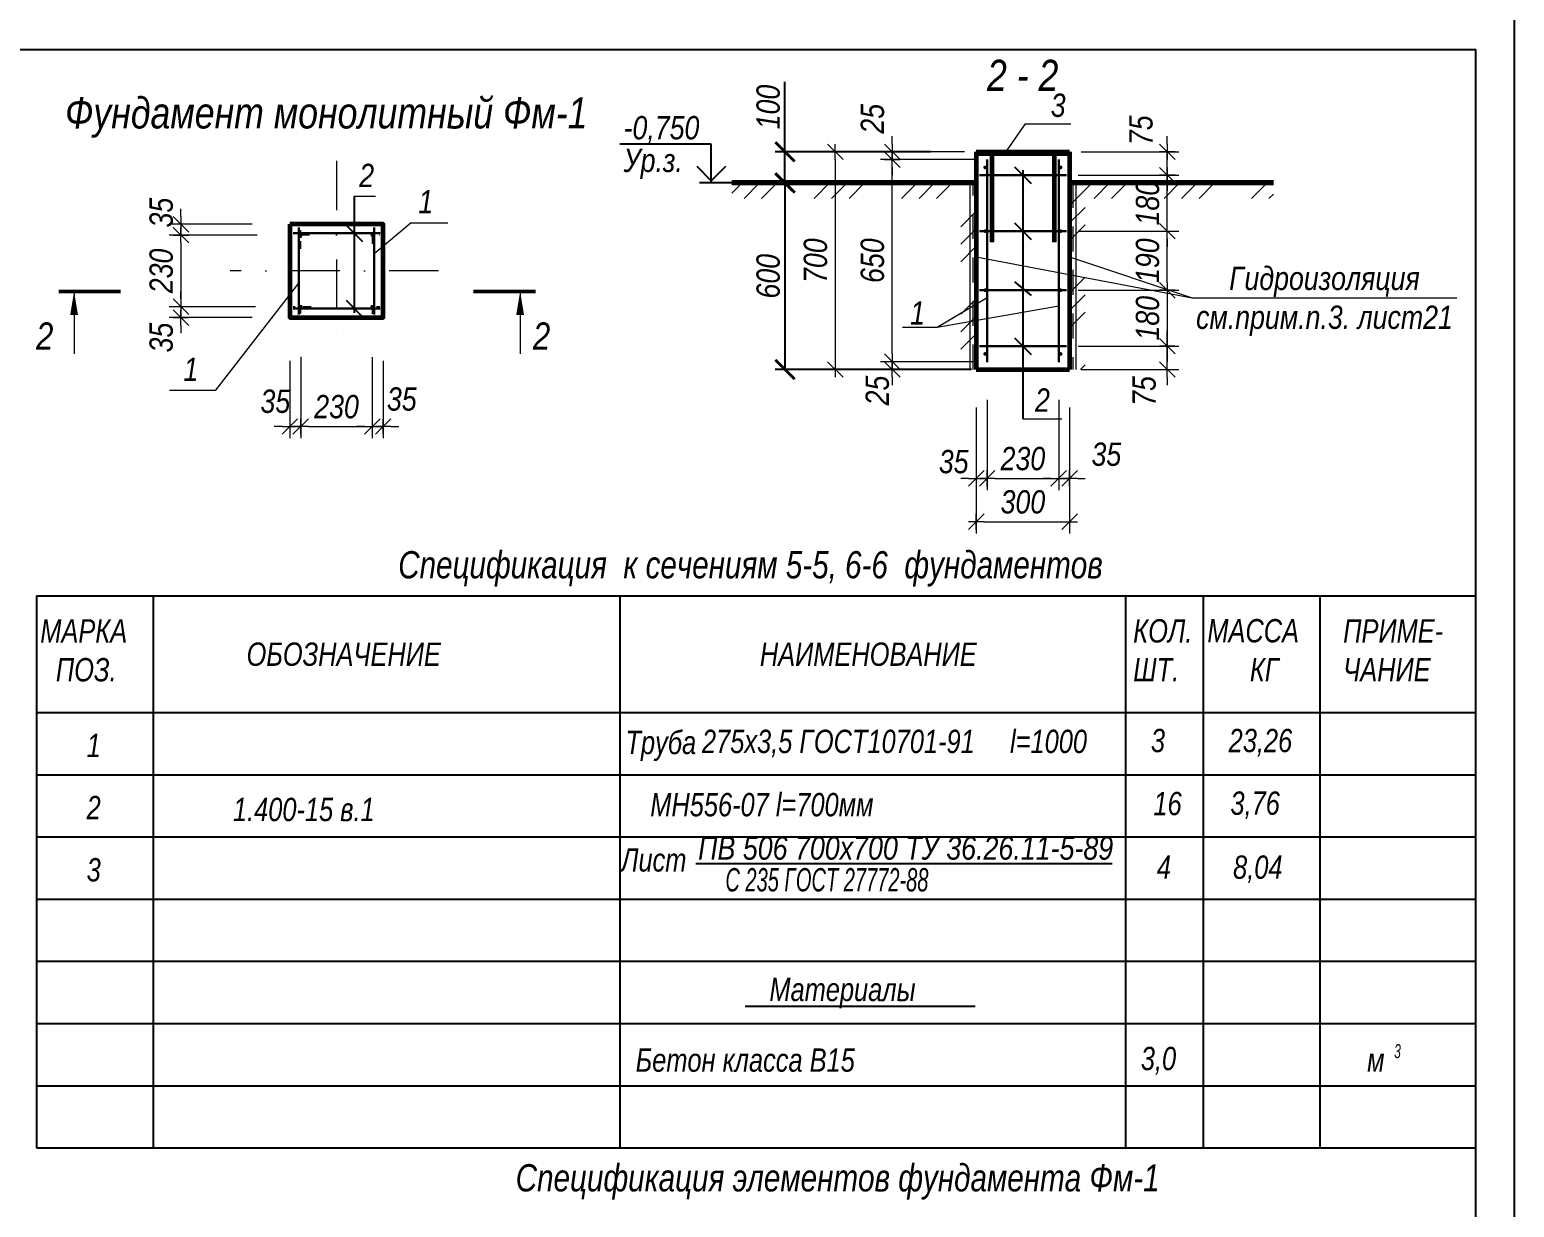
# Model space of a CAD drawing. Header units: millimetres. Extents: x 1582001 to 3303937, y 226471 to 491235.
# Drawn here: x 1898912 to 1918000, y 335254 to 350400 of the extents above; entities that cross this region are included whole.
import ezdxf
from ezdxf.enums import TextEntityAlignment as Align

# ---------------------------------------------------------------- set-up
doc = ezdxf.new("R2010")
doc.units = ezdxf.units.MM
doc.linetypes.add('DASHDOT', pattern=[25.4, 12.7, -6.35, 0, -6.35])
doc.layers.get('Defpoints').update_dxf_attribs({"color": 255, "lineweight": 30})
for name, color, linetype in [('Rasmer', 135, 'Continuous'), ('Spezifikazia', 250, 'Continuous'), ('Формуляр', 138, 'Continuous')]:
    doc.layers.add(name, color=color, linetype=linetype)
for name, color, linetype, lineweight in [('армирование', 20, 'Continuous', 30), ('Монолит', 234, 'Continuous', 60), ('Осевые', 214, 'DASHDOT', 13), ('Размеры', 7, 'Continuous', 18), ('Текст', 202, 'Continuous', 15), ('Тонкая', 6, 'Continuous', 15), ('Штриховка', 252, 'Continuous', 15)]:
    doc.layers.add(name, color=color, linetype=linetype, lineweight=lineweight)
doc.styles.get("Standard").update_dxf_attribs({"font": 'ARIALNI.TTF', "height": 300})
doc.styles.add('STYLE1', font='ARIALNI.TTF', dxfattribs={"height": 300})
doc.styles.add('Текст', font='ARIALNI.TTF')
doc.dimstyles.new('25', dxfattribs={"dimscale": 100, "dimtxt": 2.5, "dimasz": 1, "dimexe": 1.5, "dimexo": 1.5, "dimgap": 1, "dimtad": 1, "dimdec": 0, "dimlfac": 0.25, "dimzin": 0, "dimdsep": 46, "dimtxsty": 'STYLE1', "dimblk": 'dblk_0', "dimcen": 2, "dimdle": 1.5, "dimclrd": 256, "dimclre": 256, "dimadec": 0, "dimazin": 0, "dimtfac": 1, "dimtdec": 0, "dimtix": 1, "dimtmove": 1, "dimatfit": 3, "dimfxl": 0, "dimtolj": 1, "dimtzin": 0, "dimlwd": -1, "dimlwe": -1, "dimarcsym": 0})
doc.dimstyles.new('х4', dxfattribs={"dimscale": 100, "dimtxt": 2.5, "dimasz": 2.5, "dimexe": 1.25, "dimexo": 0.625, "dimtad": 1, "dimdec": 0, "dimlfac": 0.25, "dimtxsty": 'Standard', "dimblk": 'ARCHTICK', "dimcen": 2.5, "dimadec": 0, "dimazin": 0, "dimtfac": 1, "dimtdec": 0, "dimtmove": 0, "dimatfit": 3, "dimfxl": 0, "dimarcsym": 0})

# ---------------------------------------------------------------- blocks, each defined once
blk = doc.blocks.new('dblk_0')
at = {"color": 0, "linetype": 'ByBlock'}
for p, q in [((1, 1), (-1, -1)), ((-1, 0), (1, 0)), ((0, 1), (0, -1))]:
    blk.add_line(p, q, dxfattribs=at)
blk = doc.blocks.new('*D2116')
at = {"layer": 'Defpoints', "color": 0, "lineweight": -3, "transparency": 16777216}
for p in [(1901923, 347897), (1900857, 347757), (1901987, 347757)]:
    blk.add_point(p, dxfattribs=at)
at = {"layer": 'Размеры', "transparency": 16777216}
for p, q in [((1900857, 347997), (1900857, 348097)), ((1901773, 347897), (1900707, 347897)), ((1900857, 347897), (1900857, 347757)), ((1901837, 347757), (1900707, 347757)), ((1900857, 347657), (1900857, 347557))]:
    blk.add_line(p, q, dxfattribs=at)
at = {"layer": 'Размеры', "transparency": 16777216, "xscale": 100, "yscale": 100, "zscale": 100}
for p, rotation in [((1900857, 347897), 270), ((1900857, 347757), 90)]:
    blk.add_blockref('dblk_0', p, dxfattribs=dict(at, rotation=rotation))
at = {"layer": 'Размеры', "color": 0, "transparency": 16777216, "insert": (1900604, 348047), "char_height": 300, "attachment_point": 5, "rotation": 90, "style": 'STYLE1'}
blk.add_mtext('\\A1;35', dxfattribs=at)
blk = doc.blocks.new('*D2117')
at = {"layer": 'Defpoints', "color": 0, "lineweight": -3, "transparency": 16777216}
for p in [(1901987, 347757), (1900857, 346837), (1901965, 346837)]:
    blk.add_point(p, dxfattribs=at)
at = {"layer": 'Размеры', "transparency": 16777216}
for p, q in [((1901837, 347757), (1900707, 347757)), ((1900857, 347657), (1900857, 346937)), ((1901815, 346837), (1900707, 346837))]:
    blk.add_line(p, q, dxfattribs=at)
at = {"layer": 'Размеры', "transparency": 16777216, "xscale": 100, "yscale": 100, "zscale": 100}
for p, rotation in [((1900857, 347757), 90), ((1900857, 346837), 270)]:
    blk.add_blockref('dblk_0', p, dxfattribs=dict(at, rotation=rotation))
at = {"layer": 'Размеры', "color": 0, "transparency": 16777216, "insert": (1900604, 347297), "char_height": 300, "attachment_point": 5, "rotation": 90, "style": 'STYLE1'}
blk.add_mtext('\\A1;230', dxfattribs=at)
blk = doc.blocks.new('*D2118')
at = {"layer": 'Defpoints', "color": 0, "lineweight": -3, "transparency": 16777216}
for p in [(1900857, 346697), (1901923, 346697), (1901965, 346837)]:
    blk.add_point(p, dxfattribs=at)
at = {"layer": 'Размеры', "transparency": 16777216}
for p, q in [((1900857, 346937), (1900857, 347037)), ((1901815, 346837), (1900707, 346837)), ((1901773, 346697), (1900707, 346697)), ((1900857, 346837), (1900857, 346697)), ((1900857, 346597), (1900857, 346497))]:
    blk.add_line(p, q, dxfattribs=at)
at = {"layer": 'Размеры', "transparency": 16777216, "xscale": 100, "yscale": 100, "zscale": 100}
for p, rotation in [((1900857, 346837), 270), ((1900857, 346697), 90)]:
    blk.add_blockref('dblk_0', p, dxfattribs=dict(at, rotation=rotation))
at = {"layer": 'Размеры', "color": 0, "transparency": 16777216, "insert": (1900604, 346440), "char_height": 300, "attachment_point": 5, "rotation": 90, "style": 'STYLE1'}
blk.add_mtext('\\A1;35', dxfattribs=at)
blk = doc.blocks.new('*D2119')
at = {"layer": 'Defpoints', "color": 0, "lineweight": -3, "transparency": 16777216}
for p in [(1902257, 346290), (1902397, 346343), (1902397, 345297)]:
    blk.add_point(p, dxfattribs=at)
at = {"layer": 'Размеры', "transparency": 16777216}
for p, q in [((1902257, 346140), (1902257, 345147)), ((1902397, 346193), (1902397, 345147)), ((1902157, 345297), (1902057, 345297)), ((1902257, 345297), (1902397, 345297)), ((1902497, 345297), (1902597, 345297))]:
    blk.add_line(p, q, dxfattribs=at)
at = {"layer": 'Размеры', "transparency": 16777216, "xscale": 100, "yscale": 100, "zscale": 100}
blk.add_blockref('dblk_0', (1902257, 345297), dxfattribs=at)
at = {"layer": 'Размеры', "transparency": 16777216, "xscale": 100, "yscale": 100, "zscale": 100, "rotation": 180}
blk.add_blockref('dblk_0', (1902397, 345297), dxfattribs=at)
at = {"layer": 'Размеры', "color": 0, "transparency": 16777216, "insert": (1902070, 345619), "char_height": 300, "attachment_point": 5, "style": 'STYLE1'}
blk.add_mtext('\\A1;35', dxfattribs=at)
blk = doc.blocks.new('*D2120')
at = {"layer": 'Defpoints', "color": 0, "lineweight": -3, "transparency": 16777216}
for p in [(1902397, 346343), (1903317, 346337), (1903317, 345297)]:
    blk.add_point(p, dxfattribs=at)
at = {"layer": 'Размеры', "transparency": 16777216}
for p, q in [((1902397, 346193), (1902397, 345147)), ((1903317, 346187), (1903317, 345147)), ((1902497, 345297), (1903217, 345297))]:
    blk.add_line(p, q, dxfattribs=at)
at = {"layer": 'Размеры', "transparency": 16777216, "xscale": 100, "yscale": 100, "zscale": 100, "rotation": 180}
blk.add_blockref('dblk_0', (1902397, 345297), dxfattribs=at)
at = {"layer": 'Размеры', "transparency": 16777216, "xscale": 100, "yscale": 100, "zscale": 100}
blk.add_blockref('dblk_0', (1903317, 345297), dxfattribs=at)
at = {"layer": 'Размеры', "color": 0, "transparency": 16777216, "insert": (1902857, 345550), "char_height": 300, "attachment_point": 5, "style": 'STYLE1'}
blk.add_mtext('\\A1;230', dxfattribs=at)
blk = doc.blocks.new('*D2121')
at = {"layer": 'Defpoints', "color": 0, "lineweight": -3, "transparency": 16777216}
for p in [(1903317, 346337), (1903457, 346290), (1903457, 345297)]:
    blk.add_point(p, dxfattribs=at)
at = {"layer": 'Размеры', "transparency": 16777216}
for p, q in [((1903317, 346187), (1903317, 345147)), ((1903457, 346140), (1903457, 345147)), ((1903217, 345297), (1903117, 345297)), ((1903317, 345297), (1903457, 345297)), ((1903557, 345297), (1903657, 345297))]:
    blk.add_line(p, q, dxfattribs=at)
at = {"layer": 'Размеры', "transparency": 16777216, "xscale": 100, "yscale": 100, "zscale": 100}
blk.add_blockref('dblk_0', (1903317, 345297), dxfattribs=at)
at = {"layer": 'Размеры', "transparency": 16777216, "xscale": 100, "yscale": 100, "zscale": 100, "rotation": 180}
blk.add_blockref('dblk_0', (1903457, 345297), dxfattribs=at)
at = {"layer": 'Размеры', "color": 0, "transparency": 16777216, "insert": (1903696, 345648), "char_height": 300, "attachment_point": 5, "style": 'STYLE1'}
blk.add_mtext('\\A1;35', dxfattribs=at)
blk = doc.blocks.new('*D2122')
at = {"layer": 'Defpoints', "color": 0, "lineweight": -3, "transparency": 16777216}
for p in [(1910002, 346129), (1911222, 346129), (1911082, 346029)]:
    blk.add_point(p, dxfattribs=at)
at = {"layer": 'Размеры', "transparency": 16777216}
for p, q in [((1910002, 346229), (1910002, 346329)), ((1911072, 346129), (1909852, 346129)), ((1910002, 346029), (1910002, 346129)), ((1910932, 346029), (1909852, 346029)), ((1910002, 345929), (1910002, 345829))]:
    blk.add_line(p, q, dxfattribs=at)
at = {"layer": 'Размеры', "transparency": 16777216, "xscale": 100, "yscale": 100, "zscale": 100}
for p, rotation in [((1910002, 346129), 270), ((1910002, 346029), 90)]:
    blk.add_blockref('dblk_0', p, dxfattribs=dict(at, rotation=rotation))
at = {"layer": 'Размеры', "color": 0, "transparency": 16777216, "insert": (1909811, 345759), "char_height": 300, "attachment_point": 5, "rotation": 90, "style": 'STYLE1'}
blk.add_mtext('\\A1;25', dxfattribs=at)
blk = doc.blocks.new('*D2123')
at = {"layer": 'Defpoints', "color": 0, "lineweight": -3, "transparency": 16777216}
for p in [(1910002, 348729), (1911222, 348729), (1911222, 346129)]:
    blk.add_point(p, dxfattribs=at)
at = {"layer": 'Размеры', "transparency": 16777216}
for p, q in [((1911072, 348729), (1909852, 348729)), ((1910002, 346229), (1910002, 348629)), ((1911072, 346129), (1909852, 346129))]:
    blk.add_line(p, q, dxfattribs=at)
at = {"layer": 'Размеры', "transparency": 16777216, "xscale": 100, "yscale": 100, "zscale": 100}
for p, rotation in [((1910002, 348729), 90), ((1910002, 346129), 270)]:
    blk.add_blockref('dblk_0', p, dxfattribs=dict(at, rotation=rotation))
at = {"layer": 'Размеры', "color": 0, "transparency": 16777216, "insert": (1909748, 347429), "char_height": 300, "attachment_point": 5, "rotation": 90, "style": 'STYLE1'}
blk.add_mtext('\\A1;650', dxfattribs=at)
blk = doc.blocks.new('*D2124')
at = {"layer": 'Defpoints', "color": 0, "lineweight": -3, "transparency": 16777216}
for p in [(1910002, 348829), (1911082, 348829), (1911222, 348729)]:
    blk.add_point(p, dxfattribs=at)
at = {"layer": 'Размеры', "transparency": 16777216}
for p, q in [((1910002, 348929), (1910002, 349029)), ((1910932, 348829), (1909852, 348829)), ((1910002, 348729), (1910002, 348829)), ((1911072, 348729), (1909852, 348729)), ((1910002, 348629), (1910002, 348529))]:
    blk.add_line(p, q, dxfattribs=at)
at = {"layer": 'Размеры', "transparency": 16777216, "xscale": 100, "yscale": 100, "zscale": 100}
for p, rotation in [((1910002, 348829), 270), ((1910002, 348729), 90)]:
    blk.add_blockref('dblk_0', p, dxfattribs=dict(at, rotation=rotation))
at = {"layer": 'Размеры', "color": 0, "transparency": 16777216, "insert": (1909748, 349254), "char_height": 300, "attachment_point": 5, "rotation": 90, "style": 'STYLE1'}
blk.add_mtext('\\A1;25', dxfattribs=at)
blk = doc.blocks.new('*D2125')
at = {"layer": 'Defpoints', "color": 0, "lineweight": -3, "transparency": 16777216}
for p in [(1910342, 348829), (1909269, 346029), (1910342, 346029)]:
    blk.add_point(p, dxfattribs=at)
at = {"layer": 'Размеры', "transparency": 16777216}
for p, q in [((1910192, 348829), (1909119, 348829)), ((1909269, 348729), (1909269, 346129)), ((1910192, 346029), (1909119, 346029))]:
    blk.add_line(p, q, dxfattribs=at)
at = {"layer": 'Размеры', "transparency": 16777216, "xscale": 100, "yscale": 100, "zscale": 100}
for p, rotation in [((1909269, 348829), 90), ((1909269, 346029), 270)]:
    blk.add_blockref('dblk_0', p, dxfattribs=dict(at, rotation=rotation))
at = {"layer": 'Размеры', "color": 0, "transparency": 16777216, "insert": (1909016, 347429), "char_height": 300, "attachment_point": 5, "rotation": 90, "style": 'STYLE1'}
blk.add_mtext('\\A1;700', dxfattribs=at)
blk = doc.blocks.new('*D2126')
at = {"layer": 'Defpoints', "color": 0, "lineweight": -3, "transparency": 16777216}
for p in [(1911222, 345790), (1911082, 345690), (1911222, 344629)]:
    blk.add_point(p, dxfattribs=at)
at = {"layer": 'Размеры', "transparency": 16777216}
for p, q in [((1911082, 345540), (1911082, 344479)), ((1911222, 345640), (1911222, 344479)), ((1910982, 344629), (1910882, 344629)), ((1911082, 344629), (1911222, 344629)), ((1911322, 344629), (1911422, 344629))]:
    blk.add_line(p, q, dxfattribs=at)
at = {"layer": 'Размеры', "transparency": 16777216, "xscale": 100, "yscale": 100, "zscale": 100}
blk.add_blockref('dblk_0', (1911082, 344629), dxfattribs=at)
at = {"layer": 'Размеры', "transparency": 16777216, "xscale": 100, "yscale": 100, "zscale": 100, "rotation": 180}
blk.add_blockref('dblk_0', (1911222, 344629), dxfattribs=at)
at = {"layer": 'Размеры', "color": 0, "transparency": 16777216, "insert": (1910792, 344843), "char_height": 300, "attachment_point": 5, "style": 'STYLE1'}
blk.add_mtext('\\A1;35', dxfattribs=at)
blk = doc.blocks.new('*D2127')
at = {"layer": 'Defpoints', "color": 0, "lineweight": -3, "transparency": 16777216}
for p in [(1911222, 345790), (1912142, 345790), (1912142, 344629)]:
    blk.add_point(p, dxfattribs=at)
at = {"layer": 'Размеры', "transparency": 16777216}
for p, q in [((1911222, 345640), (1911222, 344479)), ((1912142, 345640), (1912142, 344479)), ((1911322, 344629), (1912042, 344629))]:
    blk.add_line(p, q, dxfattribs=at)
at = {"layer": 'Размеры', "transparency": 16777216, "xscale": 100, "yscale": 100, "zscale": 100, "rotation": 180}
blk.add_blockref('dblk_0', (1911222, 344629), dxfattribs=at)
at = {"layer": 'Размеры', "transparency": 16777216, "xscale": 100, "yscale": 100, "zscale": 100}
blk.add_blockref('dblk_0', (1912142, 344629), dxfattribs=at)
at = {"layer": 'Размеры', "color": 0, "transparency": 16777216, "insert": (1911682, 344882), "char_height": 300, "attachment_point": 5, "style": 'STYLE1'}
blk.add_mtext('\\A1;230', dxfattribs=at)
blk = doc.blocks.new('*D2128')
at = {"layer": 'Defpoints', "color": 0, "lineweight": -3, "transparency": 16777216}
for p in [(1912142, 345790), (1912282, 345690), (1912282, 344629)]:
    blk.add_point(p, dxfattribs=at)
at = {"layer": 'Размеры', "transparency": 16777216}
for p, q in [((1912142, 345640), (1912142, 344479)), ((1912282, 345540), (1912282, 344479)), ((1912042, 344629), (1911942, 344629)), ((1912142, 344629), (1912282, 344629)), ((1912382, 344629), (1912482, 344629))]:
    blk.add_line(p, q, dxfattribs=at)
at = {"layer": 'Размеры', "transparency": 16777216, "xscale": 100, "yscale": 100, "zscale": 100}
blk.add_blockref('dblk_0', (1912142, 344629), dxfattribs=at)
at = {"layer": 'Размеры', "transparency": 16777216, "xscale": 100, "yscale": 100, "zscale": 100, "rotation": 180}
blk.add_blockref('dblk_0', (1912282, 344629), dxfattribs=at)
at = {"layer": 'Размеры', "color": 0, "transparency": 16777216, "insert": (1912755, 344938), "char_height": 300, "attachment_point": 5, "style": 'STYLE1'}
blk.add_mtext('\\A1;35', dxfattribs=at)
blk = doc.blocks.new('*D2129')
at = {"layer": 'Defpoints', "color": 0, "lineweight": -3, "transparency": 16777216}
for p in [(1911082, 345511), (1912282, 345511), (1912282, 344072)]:
    blk.add_point(p, dxfattribs=at)
at = {"layer": 'Размеры', "transparency": 16777216}
for p, q in [((1911082, 345361), (1911082, 343922)), ((1912282, 345361), (1912282, 343922)), ((1911182, 344072), (1912182, 344072))]:
    blk.add_line(p, q, dxfattribs=at)
at = {"layer": 'Размеры', "transparency": 16777216, "xscale": 100, "yscale": 100, "zscale": 100, "rotation": 180}
blk.add_blockref('dblk_0', (1911082, 344072), dxfattribs=at)
at = {"layer": 'Размеры', "transparency": 16777216, "xscale": 100, "yscale": 100, "zscale": 100}
blk.add_blockref('dblk_0', (1912282, 344072), dxfattribs=at)
at = {"layer": 'Размеры', "color": 0, "transparency": 16777216, "insert": (1911682, 344325), "char_height": 300, "attachment_point": 5, "style": 'STYLE1'}
blk.add_mtext('\\A1;300', dxfattribs=at)
blk = doc.blocks.new('*D2130')
at = {"layer": 'Defpoints', "color": 0, "lineweight": -3, "transparency": 16777216}
for p in [(1912242, 346329), (1913539, 346329), (1912282, 346029)]:
    blk.add_point(p, dxfattribs=at)
at = {"layer": 'Размеры', "transparency": 16777216}
for p, q in [((1913539, 346429), (1913539, 346529)), ((1912392, 346329), (1913689, 346329)), ((1913539, 346029), (1913539, 346329)), ((1912432, 346029), (1913689, 346029)), ((1913539, 345929), (1913539, 345829))]:
    blk.add_line(p, q, dxfattribs=at)
at = {"layer": 'Размеры', "transparency": 16777216, "xscale": 100, "yscale": 100, "zscale": 100}
for p, rotation in [((1913539, 346329), 270), ((1913539, 346029), 90)]:
    blk.add_blockref('dblk_0', p, dxfattribs=dict(at, rotation=rotation))
at = {"layer": 'Размеры', "color": 0, "transparency": 16777216, "insert": (1913242, 345753), "char_height": 300, "attachment_point": 5, "rotation": 90, "style": 'STYLE1'}
blk.add_mtext('\\A1;75', dxfattribs=at)
blk = doc.blocks.new('*D2131')
at = {"layer": 'Defpoints', "color": 0, "lineweight": -3, "transparency": 16777216}
for p in [(1912242, 347809), (1913539, 347809), (1912242, 347049)]:
    blk.add_point(p, dxfattribs=at)
at = {"layer": 'Размеры', "transparency": 16777216}
for p, q in [((1912392, 347809), (1913689, 347809)), ((1913539, 347149), (1913539, 347709)), ((1912392, 347049), (1913689, 347049))]:
    blk.add_line(p, q, dxfattribs=at)
at = {"layer": 'Размеры', "transparency": 16777216, "xscale": 100, "yscale": 100, "zscale": 100}
for p, rotation in [((1913539, 347809), 90), ((1913539, 347049), 270)]:
    blk.add_blockref('dblk_0', p, dxfattribs=dict(at, rotation=rotation))
at = {"layer": 'Размеры', "color": 0, "transparency": 16777216, "insert": (1913286, 347429), "char_height": 300, "attachment_point": 5, "rotation": 90, "style": 'STYLE1'}
blk.add_mtext('\\A1;190', dxfattribs=at)
blk = doc.blocks.new('*D2132')
at = {"layer": 'Defpoints', "color": 0, "lineweight": -3, "transparency": 16777216}
for p in [(1912242, 348529), (1913539, 348529), (1912242, 347809)]:
    blk.add_point(p, dxfattribs=at)
at = {"layer": 'Размеры', "transparency": 16777216}
for p, q in [((1913539, 348629), (1913539, 348729)), ((1912392, 348529), (1913689, 348529)), ((1913539, 347809), (1913539, 348529)), ((1912392, 347809), (1913689, 347809)), ((1913539, 347709), (1913539, 347609))]:
    blk.add_line(p, q, dxfattribs=at)
at = {"layer": 'Размеры', "transparency": 16777216, "xscale": 100, "yscale": 100, "zscale": 100}
for p, rotation in [((1913539, 348529), 270), ((1913539, 347809), 90)]:
    blk.add_blockref('dblk_0', p, dxfattribs=dict(at, rotation=rotation))
at = {"layer": 'Размеры', "color": 0, "transparency": 16777216, "insert": (1913286, 348169), "char_height": 300, "attachment_point": 5, "rotation": 90, "style": 'STYLE1'}
blk.add_mtext('\\A1;180', dxfattribs=at)
blk = doc.blocks.new('*D2133')
at = {"layer": 'Defpoints', "color": 0, "lineweight": -3, "transparency": 16777216}
for p in [(1912282, 348829), (1913539, 348829), (1912242, 348529)]:
    blk.add_point(p, dxfattribs=at)
at = {"layer": 'Размеры', "transparency": 16777216}
for p, q in [((1913539, 348929), (1913539, 349029)), ((1912432, 348829), (1913689, 348829)), ((1913539, 348529), (1913539, 348829)), ((1912392, 348529), (1913689, 348529)), ((1913539, 348429), (1913539, 348329))]:
    blk.add_line(p, q, dxfattribs=at)
at = {"layer": 'Размеры', "transparency": 16777216, "xscale": 100, "yscale": 100, "zscale": 100}
for p, rotation in [((1913539, 348829), 270), ((1913539, 348529), 90)]:
    blk.add_blockref('dblk_0', p, dxfattribs=dict(at, rotation=rotation))
at = {"layer": 'Размеры', "color": 0, "transparency": 16777216, "insert": (1913201, 349106), "char_height": 300, "attachment_point": 5, "rotation": 90, "style": 'STYLE1'}
blk.add_mtext('\\A1;75', dxfattribs=at)
blk = doc.blocks.new('*D2134')
at = {"layer": 'Defpoints', "color": 0, "lineweight": -3, "transparency": 16777216}
for p in [(1912242, 347049), (1912242, 346329), (1913539, 346329)]:
    blk.add_point(p, dxfattribs=at)
at = {"layer": 'Размеры', "transparency": 16777216}
for p, q in [((1913539, 347149), (1913539, 347249)), ((1912392, 347049), (1913689, 347049)), ((1913539, 347049), (1913539, 346329)), ((1912392, 346329), (1913689, 346329)), ((1913539, 346229), (1913539, 346129))]:
    blk.add_line(p, q, dxfattribs=at)
at = {"layer": 'Размеры', "transparency": 16777216, "xscale": 100, "yscale": 100, "zscale": 100}
for p, rotation in [((1913539, 347049), 270), ((1913539, 346329), 90)]:
    blk.add_blockref('dblk_0', p, dxfattribs=dict(at, rotation=rotation))
at = {"layer": 'Размеры', "color": 0, "transparency": 16777216, "insert": (1913286, 346689), "char_height": 300, "attachment_point": 5, "rotation": 90, "style": 'STYLE1'}
blk.add_mtext('\\A1;180', dxfattribs=at)
blk = doc.blocks.new('_ArchTick')
at = {"color": 0, "linetype": 'ByBlock', "const_width": 0.15}
blk.add_lwpolyline([(-0.5, -0.5), (0.5, 0.5)], dxfattribs=at)
blk = doc.blocks.new('*D2135')
at = {"layer": 'Defpoints', "color": 0, "lineweight": -3, "ltscale": 100, "transparency": 16777216}
for p in [(1908623, 348829), (1910559, 348829), (1910455, 348429)]:
    blk.add_point(p, dxfattribs=at)
at = {"layer": 'Размеры', "color": 0, "lineweight": -2, "ltscale": 100, "transparency": 16777216}
for p, q in [((1908623, 348829), (1908623, 349730)), ((1910496, 348829), (1908498, 348829)), ((1908623, 348429), (1908623, 348829)), ((1910392, 348429), (1908498, 348429))]:
    blk.add_line(p, q, dxfattribs=at)
at = {"layer": 'Размеры', "color": 0, "lineweight": -2, "ltscale": 100, "transparency": 16777216, "xscale": 250, "yscale": 250, "zscale": 250}
for p, rotation in [((1908623, 348829), 90), ((1908623, 348429), 270)]:
    blk.add_blockref('_ArchTick', p, dxfattribs=dict(at, rotation=rotation))
at = {"layer": 'Размеры', "color": 0, "ltscale": 100, "transparency": 16777216, "insert": (1908408, 349405), "char_height": 300, "attachment_point": 5, "rotation": 90}
blk.add_mtext('100', dxfattribs=at)
blk = doc.blocks.new('*D2136')
at = {"layer": 'Defpoints', "color": 0, "lineweight": -3, "ltscale": 100, "transparency": 16777216}
for p in [(1909269, 348429), (1908623, 346029), (1911082, 346029)]:
    blk.add_point(p, dxfattribs=at)
at = {"layer": 'Размеры', "color": 0, "lineweight": -2, "ltscale": 100, "transparency": 16777216}
for p, q in [((1909207, 348429), (1908498, 348429)), ((1908623, 348429), (1908623, 346029)), ((1911020, 346029), (1908498, 346029))]:
    blk.add_line(p, q, dxfattribs=at)
at = {"layer": 'Размеры', "color": 0, "lineweight": -2, "ltscale": 100, "transparency": 16777216, "xscale": 250, "yscale": 250, "zscale": 250}
for p, rotation in [((1908623, 348429), 90), ((1908623, 346029), 270)]:
    blk.add_blockref('_ArchTick', p, dxfattribs=dict(at, rotation=rotation))
at = {"layer": 'Размеры', "color": 0, "ltscale": 100, "transparency": 16777216, "insert": (1908408, 347229), "char_height": 300, "attachment_point": 5, "rotation": 90}
blk.add_mtext('600', dxfattribs=at)

msp = doc.modelspace()

# ---------------------------------------------------------------- hatches: boundary and pattern name
at = {"layer": 'Штриховка'}
h = msp.add_hatch(dxfattribs=at)
h.set_pattern_fill('ANSI31', color=256, scale=10, style=0)
h.set_pattern_definition([(45, (1791158.926, 323605.975), (-22.45064, 22.45064), [])])
h.paths.add_polyline_path([(1912282, 348829.2), (1911082, 348829.2), (1911082, 348789.2), (1912282, 348789.2)])

# ---------------------------------------------------------------- linework, layer by layer
at = {"layer": 'Rasmer'}
for p, q in [((1911576, 348635.3), (1911788.1, 348423.2)), ((1911682, 348591.9), (1911682, 345393.8)), ((1903085.6, 348260), (1903085.6, 346758.3)), ((1902979.5, 347887.3), (1903191.6, 347675.2)), ((1911576, 347915.3), (1911788.1, 347703.2)), ((1911576, 347155.3), (1911788.1, 346983.2)), ((1902979.5, 346919.3), (1903191.6, 346707.2)), ((1911576, 346435.3), (1911788.1, 346223.2))]:
    msp.add_line(p, q, dxfattribs=at)
at = {"layer": 'Spezifikazia', "linetype": 'ByBlock', "ltscale": 50}
for p, q in [((1899000.3, 343118.2), (1899000.3, 336018.2)), ((1899000.3, 343118.2), (1917500.3, 343118.2)), ((1900500.3, 343118.2), (1900500.3, 336018.2)), ((1906500.3, 343118.2), (1906500.3, 336018.2)), ((1913000.3, 343118.2), (1913000.3, 336018.2)), ((1914000.3, 343118.2), (1914000.3, 336018.2)), ((1915500.3, 343118.2), (1915500.3, 336018.2)), ((1917500.3, 343118.2), (1917500.3, 336018.2)), ((1899000.3, 341618.2), (1917500.3, 341618.2)), ((1899000.3, 341618.2), (1917500.3, 341618.2)), ((1899000.3, 341618.2), (1917500.3, 341618.2))]:
    msp.add_line(p, q, dxfattribs=at)
at = {"layer": 'Spezifikazia', "linetype": 'Continuous'}
for p, q in [((1899000.3, 341734.3), (1899000.3, 341734.3)), ((1899000.3, 340818.2), (1900500.3, 340818.2)), ((1899000.3, 340018.2), (1900500.3, 340018.2)), ((1907475.5, 339674.2), (1912829, 339674.2))]:
    msp.add_line(p, q, dxfattribs=at)
at = {"layer": 'Spezifikazia', "ltscale": 100}
for p, q in [((1899000.3, 341618.2), (1917500.3, 341618.2)), ((1899000.3, 340818.2), (1917500.3, 340818.2)), ((1900500.3, 340818.2), (1917500.3, 340818.2)), ((1899000.3, 340018.2), (1917500.3, 340018.2)), ((1900500.3, 340018.2), (1917500.3, 340018.2)), ((1899000.3, 339218.2), (1900500.3, 339218.2)), ((1899000.3, 339218.2), (1917500.3, 339218.2)), ((1900500.3, 339218.2), (1917500.3, 339218.2)), ((1899000.3, 338418.2), (1917500.3, 338418.2)), ((1899000.3, 338418.2), (1917500.3, 338418.2)), ((1899000.3, 337618.2), (1917500.3, 337618.2)), ((1899000.3, 337618.2), (1917500.3, 337618.2)), ((1899000.3, 337618.2), (1917500.3, 337618.2)), ((1899000.3, 336818.2), (1917500.3, 336818.2)), ((1899000.3, 336818.2), (1917500.3, 336818.2)), ((1899000.3, 336818.2), (1917500.3, 336818.2)), ((1899000.3, 336018.2), (1917500.3, 336018.2))]:
    msp.add_line(p, q, dxfattribs=at)
at = {"layer": 'Spezifikazia', "ltscale": 500}
msp.add_line((1908112.1, 337841.1), (1911068.1, 337841.1), dxfattribs=at)
at = {"layer": 'армирование'}
for p, q in [((1911222, 348729.2), (1911222, 346124.9)), ((1912142, 348729.2), (1912142, 346124.9)), ((1911122, 348529.2), (1912242, 348529.2)), ((1902373.3, 346737.2), (1902373.3, 347857.2)), ((1903341.3, 346737.2), (1903341.3, 347857.2)), ((1911122, 347809.2), (1912242, 347809.2)), ((1903417.3, 347781.2), (1902297.3, 347781.2)), ((1911122, 347049.2), (1912242, 347049.2)), ((1903417.3, 346813.2), (1902297.3, 346813.2)), ((1911122, 346329.2), (1912242, 346329.2)), ((1911222, 346124.9), (1911222, 346129.2)), ((1912142, 346124.9), (1912142, 346129.2))]:
    msp.add_line(p, q, dxfattribs=at)
at = {"layer": 'армирование', "const_width": 24}
for points in [[(1911186, 348629.2, 1), (1911210, 348629.2, 1)], [(1912178, 348629.2, -1), (1912154, 348629.2, -1)], [(1911186, 347809.2, 1), (1911210, 347809.2, 1)], [(1912178, 347809.2, -1), (1912154, 347809.2, -1)], [(1902385.3, 347757.2, 1), (1902409.3, 347757.2, 1)], [(1903305.3, 347757.2, 1), (1903329.3, 347757.2, 1)], [(1911186, 347049.2, 1), (1911210, 347049.2, 1)], [(1912178, 347049.2, -1), (1912154, 347049.2, -1)], [(1902385.3, 346837.2, 1), (1902409.3, 346837.2, 1)], [(1903305.3, 346837.2, 1), (1903329.3, 346837.2, 1)], [(1911186, 346229.2, 1), (1911210, 346229.2, 1)], [(1912178, 346229.2, -1), (1912154, 346229.2, -1)]]:
    msp.add_lwpolyline(points, format="xyb", close=True, dxfattribs=at)
at = {"layer": 'Монолит', "ltscale": 50}
for p, q in [((1911082, 348829.2), (1911082, 346124.9)), ((1911082, 348829.2), (1912282, 348829.2)), ((1912282, 348829.2), (1912282, 346124.9)), ((1911082, 346124.9), (1911082, 346029.2)), ((1912282, 346124.9), (1912282, 346029.2)), ((1911082, 346029.2), (1912282, 346029.2))]:
    msp.add_line(p, q, dxfattribs=at)
msp.add_lwpolyline([(1902257.3, 347897.2), (1902257.3, 346697.2), (1903457.3, 346697.2), (1903457.3, 347897.2), (1902257.3, 347897.2)], dxfattribs=at)
at = {"layer": 'Осевые', "ltscale": 50}
for p, q in [((1902857.3, 348713.4), (1902857.3, 346306.2)), ((1904169.4, 347297.2), (1901490.8, 347297.2))]:
    msp.add_line(p, q, dxfattribs=at)
at = {"layer": 'Осевые', "ltscale": 8}
for p, q in [((1902397.3, 347580.3), (1902397.3, 347822)), ((1903317.3, 347646.3), (1903317.3, 347839.5)), ((1902508, 347757.2), (1902321.3, 347757.2)), ((1903405.8, 347757.2), (1903408.6, 347757.2)), ((1902397.3, 346750.9), (1902397.3, 346906.9)), ((1903317.3, 346744.2), (1903317.3, 346939.1)), ((1902529.5, 346837.2), (1902299, 346837.2)), ((1903413.2, 346837.2), (1903371.4, 346837.2))]:
    msp.add_line(p, q, dxfattribs=at)
at = {"layer": 'Размеры', "linetype": 'Continuous', "lineweight": 25, "ltscale": 100}
for p, q in [((1907675.6, 348929.2), (1906497.8, 348929.2)), ((1907675.6, 348429.2), (1907675.6, 348929.2)), ((1907489.7, 348643.4), (1907675.6, 348457.5)), ((1907675.6, 348457.5), (1907861.5, 348643.4)), ((1908255.7, 348429.2), (1907525.6, 348429.2))]:
    msp.add_line(p, q, dxfattribs=at)
at = {"layer": 'Размеры', "color": 0, "lineweight": 70, "ltscale": 100}
for p, q in [((1911082, 348429.2), (1907941, 348429.2)), ((1914902.1, 348429.2), (1912282, 348429.2))]:
    msp.add_line(p, q, dxfattribs=at)
at = {"layer": 'Размеры', "linetype": 'Continuous', "ltscale": 50}
for p, q in [((1907941, 348429.2), (1911082, 348429.2)), ((1907941, 348299.1), (1908071.2, 348429.2)), ((1908096.2, 348229.2), (1908296.2, 348429.2)), ((1908321.2, 348229.2), (1908521.2, 348429.2)), ((1908996.2, 348229.2), (1909196.2, 348429.2)), ((1909221.2, 348229.2), (1909421.2, 348429.2)), ((1909446.2, 348229.2), (1909646.2, 348429.2)), ((1910121.2, 348229.2), (1910321.2, 348429.2)), ((1910346.2, 348229.2), (1910546.2, 348429.2)), ((1910571.2, 348229.2), (1910771.2, 348429.2)), ((1911082, 348429.2), (1911082, 346029.2)), ((1912282, 346029.2), (1912282, 348429.2)), ((1912282, 348429.2), (1914902.1, 348429.2)), ((1912282, 348140.1), (1912571.2, 348429.2)), ((1912596.2, 348229.2), (1912796.2, 348429.2)), ((1912821.2, 348229.2), (1913021.2, 348429.2)), ((1913496.2, 348229.2), (1913696.2, 348429.2)), ((1913721.2, 348229.2), (1913921.2, 348429.2)), ((1913946.2, 348229.2), (1914146.2, 348429.2)), ((1914621.2, 348229.2), (1914821.2, 348429.2)), ((1914846.2, 348229.2), (1914902.1, 348285.2)), ((1910882, 347865.1), (1911082, 348065.1)), ((1912282, 347915.1), (1912482, 348115.1)), ((1910882, 347640.1), (1911082, 347840.1)), ((1912282, 347690.1), (1912482, 347890.1)), ((1910882, 347415.1), (1911082, 347615.1)), ((1912282, 347015.1), (1912482, 347215.1)), ((1910882, 346740.1), (1911082, 346940.1)), ((1912282, 346790.1), (1912482, 346990.1)), ((1910882, 346515.1), (1911082, 346715.1)), ((1912282, 346565.1), (1912482, 346765.1)), ((1910882, 346290.1), (1911082, 346490.1)), ((1912421.2, 346029.2), (1912482, 346090.1))]:
    msp.add_line(p, q, dxfattribs=at)
at = {"layer": 'Размеры', "linetype": 'Continuous', "ltscale": 40}
for p, q in [((1911002, 346029.2), (1911002, 348429.2)), ((1911042, 348269.2), (1911042, 348429.2)), ((1911082, 346029.2), (1911082, 348429.2)), ((1912282, 348429.2), (1912282, 346029.2)), ((1912322, 348429.2), (1912322, 348109.2)), ((1912362, 348429.2), (1912362, 346029.2)), ((1911042, 347709.2), (1911042, 348029.2)), ((1912322, 347869.2), (1912322, 347549.2)), ((1911042, 347149.2), (1911042, 347469.2)), ((1912322, 347309.2), (1912322, 346989.2)), ((1911042, 346589.2), (1911042, 346909.2)), ((1912322, 346749.2), (1912322, 346429.2)), ((1911042, 346029.2), (1911042, 346349.2)), ((1912322, 346189.2), (1912322, 346029.2))]:
    msp.add_line(p, q, dxfattribs=at)
at = {"layer": 'Размеры', "lineweight": 9, "ltscale": 100}
for p, q in [((1911082, 347477.1), (1913859, 346951.6)), ((1912282, 347477.1), (1913859, 346951.6)), ((1913859, 346951.6), (1917261, 346951.6))]:
    msp.add_line(p, q, dxfattribs=at)
at = {"layer": 'Текст'}
for p, q in [((1911711.3, 349188.6), (1911446.1, 348806.7)), ((1911711.3, 349188.6), (1912299.3, 349188.6)), ((1903085.6, 348260), (1903360, 348260)), ((1903814.8, 347917.5), (1903341.3, 347515.7)), ((1903814.8, 347917.5), (1904289.3, 347917.5)), ((1899482.5, 347032.3), (1899482.5, 346232.3)), ((1901306.2, 345764.6), (1902373.3, 347139.3)), ((1905217.4, 347032.3), (1905217.4, 346232.3)), ((1910578.8, 346571.9), (1911222, 346957)), ((1910578.8, 346571.9), (1912142, 346850.4)), ((1910133.7, 346571.9), (1910578.8, 346571.9)), ((1900708.3, 345764.6), (1901306.2, 345764.6)), ((1911682, 345393.8), (1912180.5, 345393.8))]:
    msp.add_line(p, q, dxfattribs=at)
at = {"layer": 'Текст', "const_width": 50}
for points in [[(1899282.5, 347032.3), (1900082.5, 347032.3)], [(1904617.4, 347032.3), (1905417.4, 347032.3)]]:
    msp.add_lwpolyline(points, dxfattribs=at)
at = {"layer": 'Текст'}
for points in [[(1899482.5, 347032.3, 0, 100, 0), (1899482.5, 346732.3, 100, 100, 0)], [(1905217.4, 347032.3, 0, 100, 0), (1905217.4, 346732.3, 100, 100, 0)]]:
    msp.add_lwpolyline(points, format="xyseb", dxfattribs=at)
at = {"layer": 'Тонкая', "lineweight": 30}
for p, q in [((1911082, 348829.2), (1911082, 348789.2)), ((1912282, 348829.2), (1911082, 348829.2)), ((1911082, 348789.2), (1912282, 348789.2)), ((1912282, 348789.2), (1912282, 348829.2))]:
    msp.add_line(p, q, dxfattribs=at)
at = {"layer": 'Тонкая', "lineweight": 60}
for p, q in [((1911282, 348789.2), (1911282, 347669.2)), ((1912082, 348789.2), (1912082, 347669.2))]:
    msp.add_line(p, q, dxfattribs=at)
at = {"layer": 'Формуляр', "color": 0}
for points in [[(1876000.3, 350654.9), (1918000.3, 350654.9), (1918000.3, 320955), (1876000.3, 320955)], [(1878000.3, 321455), (1878000.3, 350144.9), (1917500.3, 350144.9), (1917500.3, 321455)]]:
    msp.add_lwpolyline(points, close=True, dxfattribs=at)

# ---------------------------------------------------------------- texts
at = {"layer": 'Spezifikazia', "ltscale": 500, "style": 'STYLE1', "width": 0.95}
for s, p in [('Спецификация  к сечениям 5-5, 6-6  фундаментов ', (1903650.2, 343343.2)), ('Спецификация элементов фундамента Фм-1', (1905160.5, 335458.7))]:
    msp.add_text(s, height=350, dxfattribs=at).set_placement(p)
at = {"layer": 'Spezifikazia', "style": 'STYLE1'}
for s, height, width, p in [('МАРКА', 300, 0.95, (1899048.3, 342518.2)), ('КОЛ.', 300, 0.95, (1913100.3, 342518.2)), ('МАССА', 300, 0.95, (1914053.6, 342519.7)), ('ПРИМЕ-', 300, 0.95, (1915800.3, 342518.2)), ('ОБОЗНАЧЕНИЕ', 300, 0.95, (1901700.3, 342218.2)), ('НАИМЕНОВАНИЕ', 300, 0.95, (1908300.3, 342218.2)), ('ПОЗ.', 300, 0.95, (1899248.3, 342018.2)), ('ШТ.', 300, 0.95, (1913100.3, 342018.2)), ('КГ', 300, 0.95, (1914600.3, 342018.2)), ('ЧАНИЕ', 300, 0.95, (1915800.3, 342018.2)), ('Труба ', 300, 0.95, (1906571.9, 341082.9)), ('275х3,5 ГОСТ10701-91     l=1000', 300, 0.95, (1907555.5, 341096.3)), ('3', 300, 0.95, (1913327.5, 341107.7)), ('23,26', 300, 0.95, (1914327.5, 341107.7)), ('МН556-07 l=700мм', 300, 0.95, (1906890.9, 340282.9)), ('16', 300, 0.95, (1913360.3, 340297.4)), ('3,76', 300, 0.95, (1914350.4, 340302.2)), ('1.400-15 в.1 ', 300, 0.95, (1901525, 340220.9)), ('Лист', 300, 0.95, (1906515.4, 339572.5)), ('Материалы', 300, 0.95, (1908422.6, 337905.9)), ('Бетон класса В15', 300, 0.95, (1906703, 336997.9)), ('3,0', 300, 0.95, (1913198.2, 337017.9)), ('3', 180, 0.75, (1916455.4, 337172.7)), ('м', 300, 0.95, (1916108.1, 336999.1))]:
    msp.add_text(s, height=height, dxfattribs=dict(at, width=width)).set_placement(p)
at = {"layer": 'Spezifikazia', "style": 'STYLE1', "width": 0.95}
for s, p in [('1', (1899735.1, 341045.3)), ('2', (1899735.1, 340245.3)), ('4', (1913495.3, 339479.1)), ('8,04', (1914702.3, 339479.1)), ('3', (1899735.1, 339445.3))]:
    msp.add_text(s, height=300, dxfattribs=at).set_placement(p, align=Align.CENTER)
at = {"layer": 'Spezifikazia', "linetype": 'Continuous', "style": 'STYLE1', "width": 1.002785}
msp.add_text('ПВ 506 700х700 ТУ 36.26.11-5-89 ', height=300, dxfattribs=at).set_placement((1907506.6, 339724.9), (1912938.5, 339724.9), align=Align.FIT)
at = {"layer": 'Spezifikazia', "linetype": 'Continuous', "style": 'STYLE1', "width": 0.75}
msp.add_text('С 235 ГОСТ 27772-88', height=300, dxfattribs=at).set_placement((1907856.6, 339316.9))
at = {"layer": 'Размеры', "linetype": 'Continuous', "lineweight": 25, "ltscale": 100}
msp.add_text('-0,750', height=300, dxfattribs=at).set_placement((1906547.8, 348989.2))
msp.add_text('Ур.з.', height=300, dxfattribs=at).set_placement((1906547.8, 348869.2), align=Align.TOP_LEFT)
at = {"layer": 'Размеры', "lineweight": 9, "ltscale": 100, "style": 'Текст'}
for s, p in [('Гидроизоляция', (1914334.9, 347051.6)), ('см.прим.п.3. лист21', (1913909, 346551.6))]:
    msp.add_text(s, height=300, dxfattribs=at).set_placement(p)
at = {"layer": 'Текст', "ltscale": 2, "attachment_point": 5, "style": 'STYLE1'}
for s, insert, char_height, width in [('2 - 2', (1911679.6, 349813.1), 400, 2821.474), ('Фундамент монолитный Фм-1', (1902725.1, 349269.3), 400, 12000), ('3', (1912135.2, 349425.8), 300, 500), ('2', (1903244.5, 348525.4), 300, 300), ('1', (1904004.5, 348187.8), 300, 500), ('1', (1910327.7, 346757.5), 300, 500), ('2', (1899104.8, 346460.1), 350, 300), ('2', (1905493.5, 346460.1), 350, 300), ('1', (1900984.5, 346031.9), 300, 500), ('2', (1911933.8, 345636.6), 300, 500)]:
    msp.add_mtext(s, dxfattribs=dict(at, insert=insert, char_height=char_height, width=width))

# ---------------------------------------------------------------- dimensions: what is measured, and where the dimension line sits
at = {"layer": 'Размеры', "ltscale": 100}
for base, p1, p2, picture, middle in [((1908623.4, 348829.2), (1910454.6, 348429.2), (1910558.6, 348829.2), '*D2135', (1908407.8, 349404.6)), ((1908623.4, 346029.2), (1909269.2, 348429.2), (1911082, 346029.2), '*D2136', (1908407.8, 347229.2))]:
    dim = msp.add_linear_dim(base=base, p1=p1, p2=p2, angle=90, dimstyle='х4', override={"dimscale": 100, "dimlfac": 0.25, "dimtxsty": 'Standard', "dimblk1": 'ArchTick', "dimblk2": 'ArchTick', "dimsah": 1, "dimtmove": 0, "dimtolj": 0}, dxfattribs=at)
    dim.commit()
    dim.dimension.update_dxf_attribs({"geometry": picture, "text_midpoint": middle})
at = {"layer": 'Размеры'}
for base, p1, p2, override, picture, middle in [((1910001.6, 348829.2), (1911222, 348729.2), (1911082, 348829.2), {"dimscale": 100, "dimlfac": 0.25, "dimtxsty": 'STYLE1', "dimtolj": 1}, '*D2124', (1910001.6, 349253.8)), ((1913538.8, 348829.2), (1912242, 348529.2), (1912282, 348829.2), {"dimscale": 100, "dimlfac": 0.25, "dimtxsty": 'STYLE1', "dimtolj": 1}, '*D2133', (1913454, 349105.8)), ((1900857.3, 347757.2), (1901923, 347897.2), (1901987, 347757.2), {"dimscale": 100, "dimlfac": 0.25, "dimtxsty": 'STYLE1', "dimtolj": 1}, '*D2116', (1900857.3, 348047.2)), ((1900857.3, 346697.2), (1901964.7, 346837.2), (1901923, 346697.2), {"dimscale": 100, "dimlfac": 0.25, "dimtxsty": 'STYLE1', "dimtolj": 1}, '*D2118', (1900857.3, 346440.1)), ((1913538.8, 346329.2), (1912282, 346029.2), (1912242, 346329.2), {"dimscale": 100}, '*D2130', (1913494.1, 345753.4)), ((1910001.6, 346129.2), (1911082, 346029.2), (1911222, 346129.2), {"dimscale": 100, "dimlfac": 0.25, "dimtxsty": 'STYLE1', "dimtolj": 1}, '*D2122', (1910064.1, 345759))]:
    dim = msp.add_linear_dim(base=base, p1=p1, p2=p2, angle=90, dimstyle='25', override=override, dxfattribs=at)
    dim.commit()
    dim.dimension.update_dxf_attribs({"geometry": picture, "text_midpoint": middle, "dimtype": 160})
for base, p1, p2, picture, middle in [((1909269.2, 346029.2), (1910341.8, 348829.2), (1910341.8, 346029.2), '*D2125', (1909016.1, 347429.2)), ((1910001.6, 348729.2), (1911222, 346129.2), (1911222, 348729.2), '*D2123', (1909748.4, 347429.2)), ((1913538.8, 348529.2), (1912242, 347809.2), (1912242, 348529.2), '*D2132', (1913285.6, 348169.2)), ((1900857.3, 346837.2), (1901987, 347757.2), (1901964.7, 346837.2), '*D2117', (1900604.1, 347297.2)), ((1913538.8, 347809.2), (1912242, 347049.2), (1912242, 347809.2), '*D2131', (1913285.6, 347429.2)), ((1913538.8, 346329.2), (1912242, 347049.2), (1912242, 346329.2), '*D2134', (1913285.6, 346689.2))]:
    dim = msp.add_linear_dim(base=base, p1=p1, p2=p2, angle=90, dimstyle='25', override={"dimscale": 100, "dimlfac": 0.25, "dimtxsty": 'STYLE1', "dimtolj": 1}, dxfattribs=at)
    dim.commit()
    dim.dimension.update_dxf_attribs({"geometry": picture, "text_midpoint": middle})
for base, p1, p2, picture, middle in [((1902397.3, 345297.2), (1902257.3, 346289.7), (1902397.3, 346343.4), '*D2119', (1902069.9, 345366.1)), ((1903457.3, 345297.2), (1903317.3, 346336.7), (1903457.3, 346289.7), '*D2121', (1903696.2, 345394.9)), ((1911222, 344629.2), (1911082, 345690.2), (1911222, 345790.2), '*D2126', (1910791.6, 344589.5)), ((1912282, 344629.2), (1912142, 345790.2), (1912282, 345690.2), '*D2128', (1912754.9, 344684.7))]:
    dim = msp.add_linear_dim(base=base, p1=p1, p2=p2, dimstyle='25', override={"dimscale": 100, "dimlfac": 0.25, "dimtxsty": 'STYLE1', "dimtolj": 1}, dxfattribs=at)
    dim.commit()
    dim.dimension.update_dxf_attribs({"geometry": picture, "text_midpoint": middle, "dimtype": 160})
for base, p1, p2, picture, middle in [((1903317.3, 345297.2), (1902397.3, 346343.4), (1903317.3, 346336.7), '*D2120', (1902857.3, 345550.4)), ((1912142, 344629.2), (1911222, 345790.2), (1912142, 345790.2), '*D2127', (1911682, 344882.4)), ((1912282, 344072.2), (1911082, 345511.1), (1912282, 345511.1), '*D2129', (1911682, 344325.3))]:
    dim = msp.add_linear_dim(base=base, p1=p1, p2=p2, dimstyle='25', override={"dimscale": 100, "dimlfac": 0.25, "dimtxsty": 'STYLE1', "dimtolj": 1}, dxfattribs=at)
    dim.commit()
    dim.dimension.update_dxf_attribs({"geometry": picture, "text_midpoint": middle})

doc.saveas('drawing.dxf')
